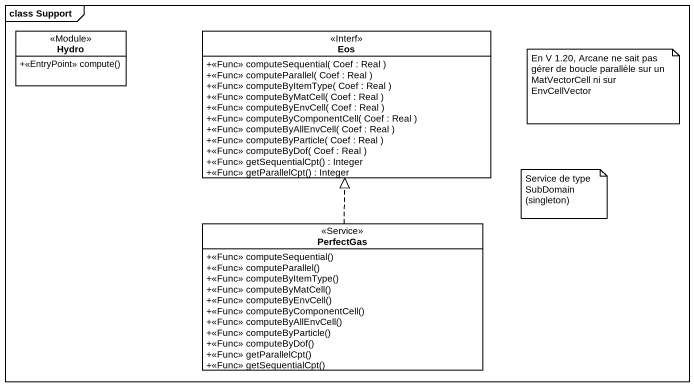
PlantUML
@startuml
mainframe class Support
hide circle
hide empty members
skinparam classAttributeIconSize 0
class Hydro <<Module>> {
  +<<EntryPoint>> compute()
}
interface Eos <<Interf>> {
  +<<Func>> computeSequential( Coef : Real )
  +<<Func>> computeParallel( Coef : Real )
  +<<Func>> computeByItemType( Coef : Real )
  +<<Func>> computeByMatCell( Coef : Real )
  +<<Func>> computeByEnvCell( Coef : Real )
  +<<Func>> computeByComponentCell( Coef : Real )
  +<<Func>> computeByAllEnvCell( Coef : Real )
  +<<Func>> computeByParticle( Coef : Real )
  +<<Func>> computeByDof( Coef : Real )
  +<<Func>> getSequentialCpt() : Integer
  +<<Func>> getParallelCpt() : Integer
}
class PerfectGas <<Service>> {
  +<<Func>> computeSequential()
  +<<Func>> computeParallel()
  +<<Func>> computeByItemType()
  +<<Func>> computeByMatCell()
  +<<Func>> computeByEnvCell()
  +<<Func>> computeByComponentCell()
  +<<Func>> computeByAllEnvCell()
  +<<Func>> computeByParticle()
  +<<Func>> computeByDof()
  +<<Func>> getParallelCpt()
  +<<Func>> getSequentialCpt()
}
PerfectGas .up.|> Eos
note as N1
  En V 1.20, Arcane ne sait pas gérer de boucle parallèle sur un MatVectorCell ni sur EnvCellVector
end note
note as N2
  Service de type SubDomain (singleton)
end note
@enduml
